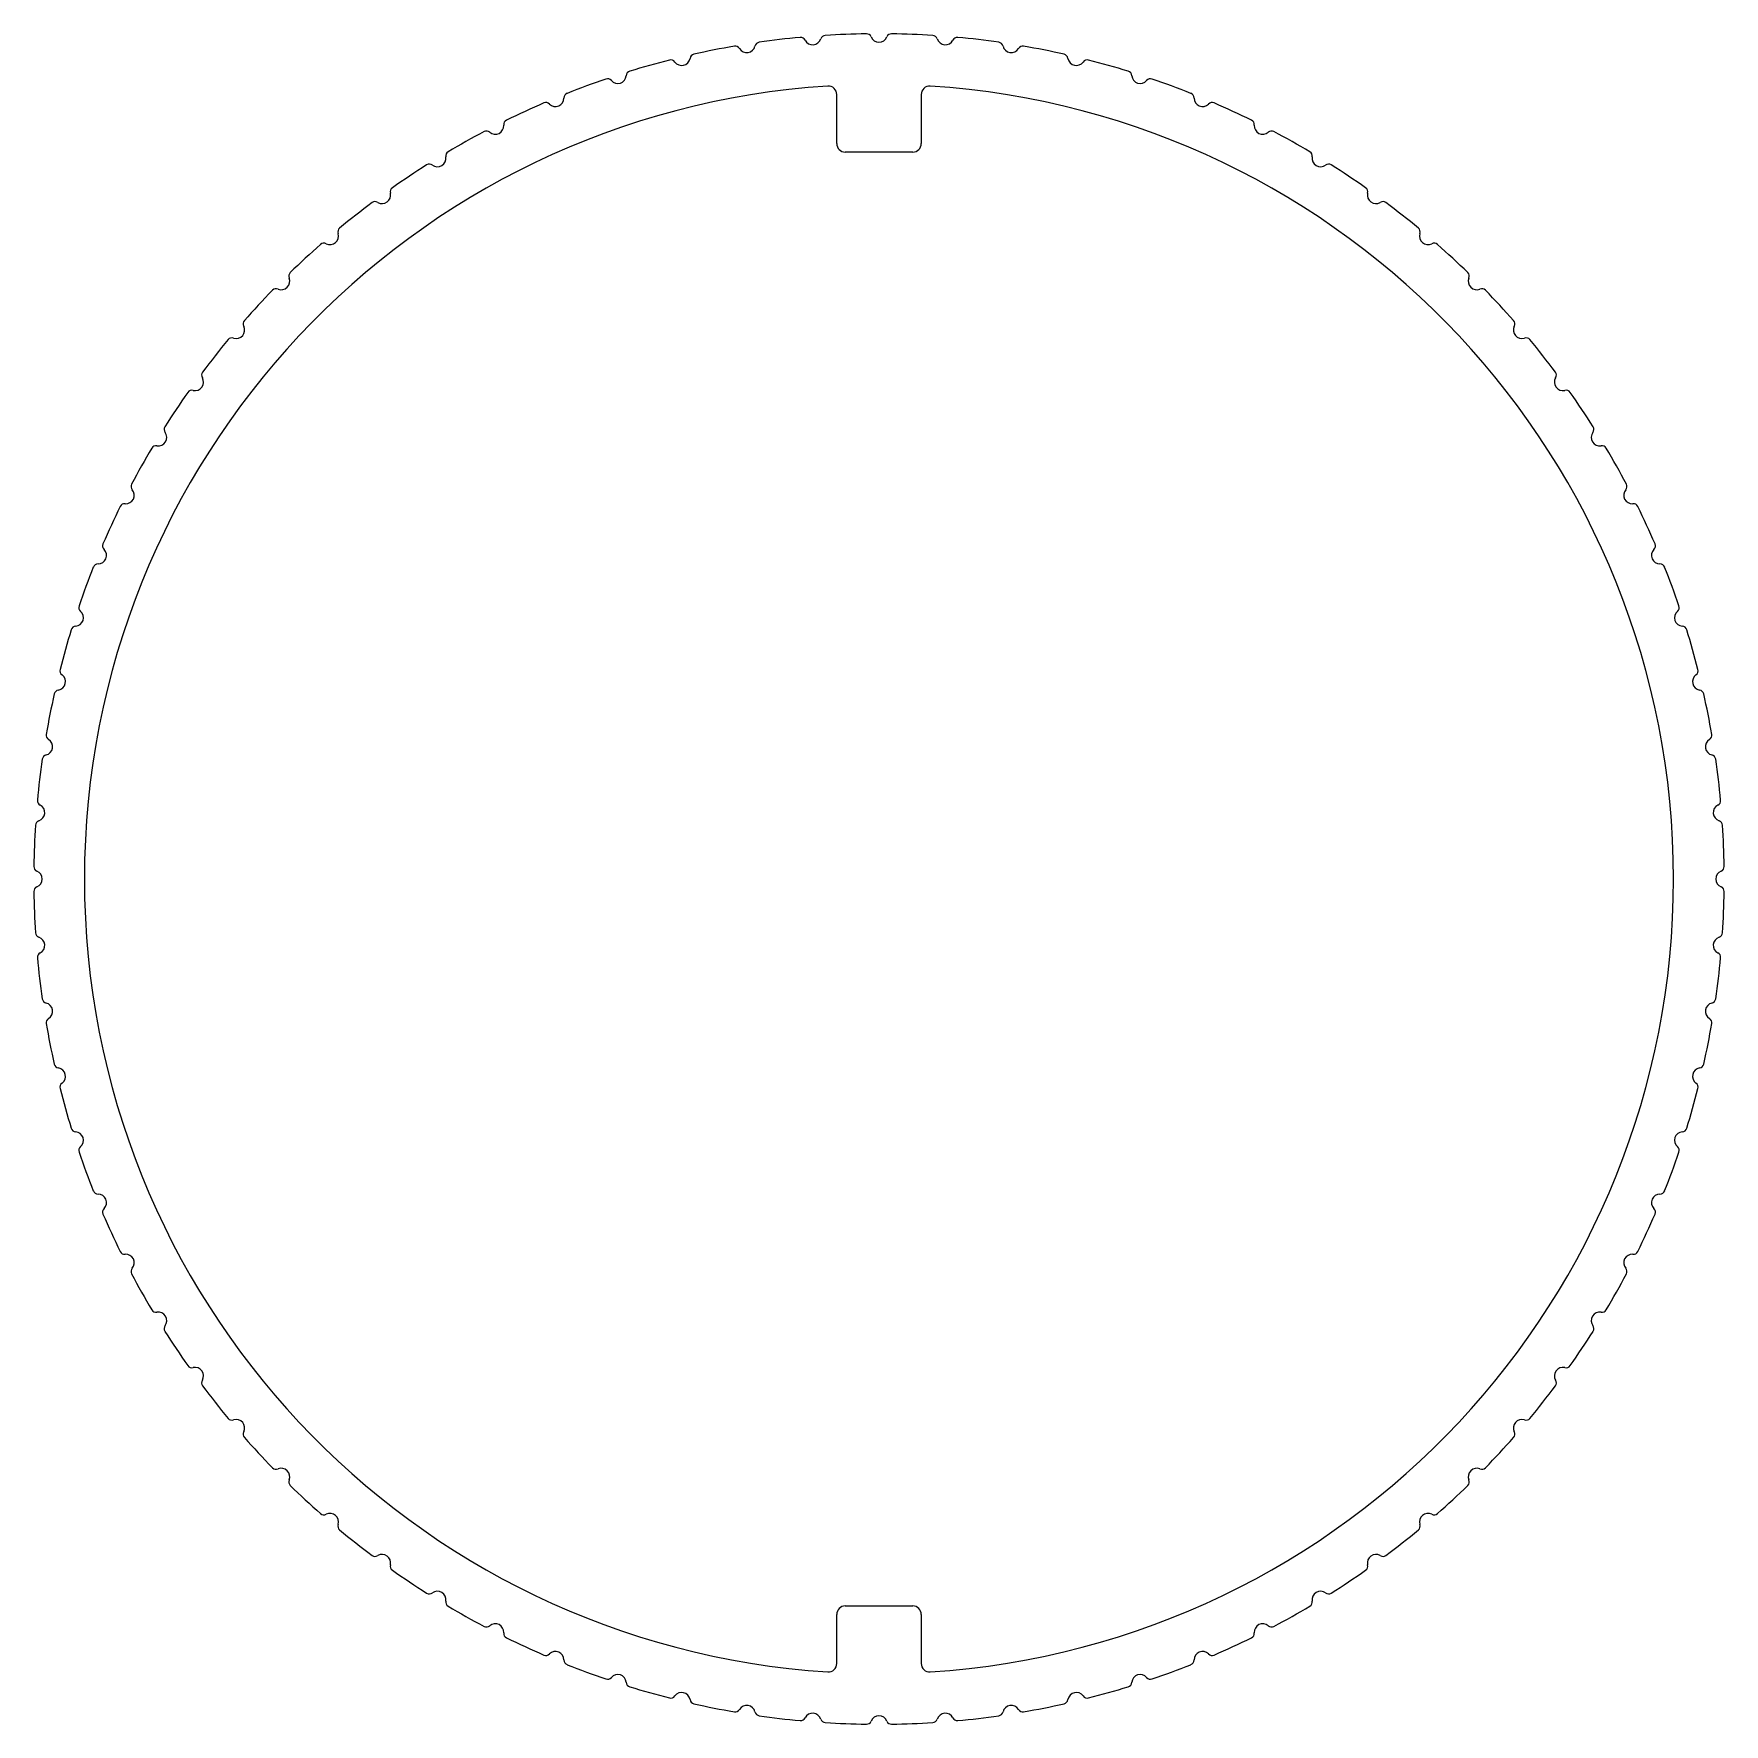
# Model space of a CAD drawing. Extents: x 487.9 to 587.9, y 485.8 to 585.8.
import ezdxf

# ---------------------------------------------------------------- set-up
doc = ezdxf.new("R2010")
doc.units = 0
doc.layers.get('0').update_dxf_attribs({"linetype": 'CONTINUOUS'})

msp = doc.modelspace()

# ---------------------------------------------------------------- linework, layer by layer
for p, q in [((535.429, 579.298), (535.429, 582.201)), ((540.429, 582.201), (540.429, 579.298)), ((539.929, 578.798), (535.929, 578.798)), ((535.429, 489.395), (535.429, 492.298)), ((535.929, 492.798), (539.929, 492.798)), ((540.429, 492.298), (540.429, 489.395))]:
    msp.add_line(p, q)
for centre, radius, start, end in [((537.929, 535.798), 50, 99.8524, 102.6476), ((529.425, 584.765), 0.3, 31.44987, 99.8524), ((530.107, 585.183), 0.5, 211.44987, 346.55013), ((530.886, 584.997), 0.3, 98.1476, 166.55013), ((537.929, 535.798), 50, 95.3524, 98.1476), ((533.293, 585.282), 0.3, 26.94987, 95.3524), ((534.006, 585.644), 0.5, 206.94987, 342.05013), ((534.767, 585.398), 0.3, 93.6476, 162.05013), ((537.929, 535.798), 50, 90.8524, 93.6476), ((537.19, 585.493), 0.3, 22.44987, 90.8524), ((537.929, 585.798), 0.5, 202.44987, 337.55013), ((538.669, 585.493), 0.3, 89.1476, 157.55013), ((537.929, 535.798), 50, 86.3524, 89.1476), ((541.091, 585.398), 0.3, 17.94987, 86.3524), ((541.852, 585.644), 0.5, 197.94987, 333.05013), ((542.565, 585.282), 0.3, 84.6476, 153.05013), ((537.929, 535.798), 50, 81.8524, 84.6476), ((544.973, 584.997), 0.3, 13.44987, 81.8524), ((545.751, 585.183), 0.5, 193.44987, 328.55013), ((546.433, 584.765), 0.3, 80.1476, 148.55013), ((537.929, 535.798), 50, 77.3524, 80.1476), ((537.929, 535.798), 50, 104.3524, 107.1476), ((525.609, 583.947), 0.3, 35.94987, 104.3524), ((526.257, 584.417), 0.5, 215.94987, 351.05013), ((527.047, 584.292), 0.3, 102.6476, 171.05013), ((548.811, 584.292), 0.3, 8.94987, 77.3524), ((549.601, 584.417), 0.5, 188.94987, 324.05013), ((550.249, 583.947), 0.3, 75.6476, 144.05013), ((537.929, 535.798), 50, 72.8524, 75.6476), ((537.929, 535.798), 50, 108.8524, 111.6476), ((521.87, 582.832), 0.3, 40.44987, 108.8524), ((522.478, 583.351), 0.5, 220.44987, 355.55013), ((523.276, 583.289), 0.3, 107.1476, 175.55013), ((552.582, 583.289), 0.3, 4.44987, 72.8524), ((553.38, 583.351), 0.5, 184.44987, 319.55013), ((553.989, 582.832), 0.3, 71.1476, 139.55013), ((537.929, 535.798), 50, 68.3524, 71.1476), ((537.929, 535.798), 47, 93.69907, 266.30093), ((518.795, 581.992), 0.5, 224.94987, 0.05013), ((519.595, 581.993), 0.3, 111.6476, 180.05013), ((534.929, 582.201), 0.5, 0, 93.69907), ((540.929, 582.201), 0.5, 86.30093, 180), ((537.929, 535.798), 47, 273.69907, 86.30093), ((556.263, 581.993), 0.3, 359.94987, 68.3524), ((557.063, 581.992), 0.5, 179.94987, 315.05013), ((537.929, 535.798), 50, 113.3524, 116.1476), ((518.229, 581.427), 0.3, 44.94987, 113.3524), ((557.63, 581.427), 0.3, 66.6476, 135.05013), ((537.929, 535.798), 50, 63.8524, 66.6476), ((537.929, 535.798), 50, 117.8524, 120.6476), ((514.71, 579.741), 0.3, 49.44987, 117.8524), ((515.23, 580.349), 0.5, 229.44987, 4.55013), ((516.027, 580.412), 0.3, 116.1476, 184.55013), ((559.831, 580.412), 0.3, 355.44987, 63.8524), ((560.629, 580.349), 0.5, 175.44987, 310.55013), ((561.149, 579.741), 0.3, 62.1476, 130.55013), ((537.929, 535.798), 50, 59.3524, 62.1476), ((535.929, 579.298), 0.5, 180, 270), ((539.929, 579.298), 0.5, 270, 0), ((537.929, 535.798), 50, 122.3524, 125.1476), ((511.333, 577.784), 0.3, 53.94987, 122.3524), ((511.804, 578.43), 0.5, 233.94987, 9.05013), ((512.594, 578.556), 0.3, 120.6476, 189.05013), ((563.264, 578.556), 0.3, 350.94987, 59.3524), ((564.054, 578.43), 0.5, 170.94987, 306.05013), ((564.525, 577.784), 0.3, 57.6476, 126.05013), ((537.929, 535.798), 50, 54.8524, 57.6476), ((508.54, 576.249), 0.5, 238.44987, 13.55013), ((509.318, 576.437), 0.3, 125.1476, 193.55013), ((566.541, 576.437), 0.3, 346.44987, 54.8524), ((567.318, 576.249), 0.5, 166.44987, 301.55013), ((537.929, 535.798), 50, 126.8524, 129.6476), ((508.121, 575.567), 0.3, 58.44987, 126.8524), ((567.737, 575.567), 0.3, 53.1476, 121.55013), ((537.929, 535.798), 50, 50.3524, 53.1476), ((505.457, 573.819), 0.5, 242.94987, 18.05013), ((506.217, 574.067), 0.3, 129.6476, 198.05013), ((569.641, 574.067), 0.3, 341.94987, 50.3524), ((570.402, 573.819), 0.5, 161.94987, 297.05013), ((537.929, 535.798), 50, 131.3524, 134.1476), ((505.093, 573.106), 0.3, 62.94987, 131.3524), ((570.765, 573.106), 0.3, 48.6476, 117.05013), ((537.929, 535.798), 50, 45.8524, 48.6476), ((502.574, 571.154), 0.5, 247.44987, 22.55013), ((503.313, 571.461), 0.3, 134.1476, 202.55013), ((572.546, 571.461), 0.3, 337.44987, 45.8524), ((573.285, 571.154), 0.5, 157.44987, 292.55013), ((537.929, 535.798), 50, 135.8524, 138.6476), ((502.267, 570.415), 0.3, 67.44987, 135.8524), ((573.591, 570.415), 0.3, 44.1476, 112.55013), ((537.929, 535.798), 50, 41.3524, 44.1476), ((499.909, 568.271), 0.5, 251.94987, 27.05013), ((500.621, 568.635), 0.3, 138.6476, 207.05013), ((575.95, 568.271), 0.5, 152.94987, 288.05013), ((575.237, 568.635), 0.3, 332.94987, 41.3524), ((537.929, 535.798), 50, 140.3524, 143.1476), ((499.661, 567.51), 0.3, 71.94987, 140.3524), ((576.197, 567.51), 0.3, 39.6476, 108.05013), ((537.929, 535.798), 50, 36.8524, 39.6476), ((497.478, 565.188), 0.5, 256.44987, 31.55013), ((498.16, 565.606), 0.3, 143.1476, 211.55013), ((578.38, 565.188), 0.5, 148.44987, 283.55013), ((577.698, 565.606), 0.3, 328.44987, 36.8524), ((537.929, 535.798), 50, 144.8524, 147.6476), ((497.291, 564.41), 0.3, 76.44987, 144.8524), ((578.567, 564.41), 0.3, 35.1476, 103.55013), ((537.929, 535.798), 50, 32.3524, 35.1476), ((495.297, 561.923), 0.5, 260.94987, 36.05013), ((495.944, 562.394), 0.3, 147.6476, 216.05013), ((580.561, 561.923), 0.5, 143.94987, 279.05013), ((579.914, 562.394), 0.3, 323.94987, 32.3524), ((537.929, 535.798), 50, 149.3524, 152.1476), ((495.171, 561.133), 0.3, 80.94987, 149.3524), ((580.687, 561.133), 0.3, 30.6476, 99.05013), ((537.929, 535.798), 50, 27.8524, 30.6476), ((493.987, 559.018), 0.3, 152.1476, 220.55013), ((581.872, 559.018), 0.3, 319.44987, 27.8524), ((493.315, 557.7), 0.3, 85.44987, 153.8524), ((493.379, 558.498), 0.5, 265.44987, 40.55013), ((582.48, 558.498), 0.5, 139.44987, 274.55013), ((582.543, 557.7), 0.3, 26.1476, 94.55013), ((537.929, 535.798), 50, 153.8524, 156.6476), ((537.929, 535.798), 50, 23.3524, 26.1476), ((491.735, 554.933), 0.5, 269.94987, 45.05013), ((492.3, 555.499), 0.3, 156.6476, 225.05013), ((584.123, 554.933), 0.5, 134.94987, 270.05013), ((583.558, 555.499), 0.3, 314.94987, 23.3524), ((537.929, 535.798), 50, 158.3524, 161.1476), ((491.735, 554.133), 0.3, 89.94987, 158.3524), ((584.124, 554.133), 0.3, 21.6476, 90.05013), ((537.929, 535.798), 50, 18.8524, 21.6476), ((490.895, 551.858), 0.3, 161.1476, 229.55013), ((584.963, 551.858), 0.3, 310.44987, 18.8524), ((490.376, 551.249), 0.5, 274.44987, 49.55013), ((585.482, 551.249), 0.5, 130.44987, 265.55013), ((537.929, 535.798), 50, 162.8524, 165.6476), ((490.438, 550.452), 0.3, 94.44987, 162.8524), ((585.42, 550.452), 0.3, 17.1476, 85.55013), ((537.929, 535.798), 50, 14.3524, 17.1476), ((489.78, 548.118), 0.3, 165.6476, 234.05013), ((586.078, 548.118), 0.3, 305.94987, 14.3524), ((489.435, 546.68), 0.3, 98.94987, 167.3524), ((489.311, 547.471), 0.5, 278.94987, 54.05013), ((586.548, 547.471), 0.5, 125.94987, 261.05013), ((586.423, 546.68), 0.3, 12.6476, 81.05013), ((537.929, 535.798), 50, 167.3524, 170.1476), ((537.929, 535.798), 50, 9.8524, 12.6476), ((488.545, 543.62), 0.5, 283.44987, 58.55013), ((488.962, 544.303), 0.3, 170.1476, 238.55013), ((587.314, 543.62), 0.5, 121.44987, 256.55013), ((586.896, 544.303), 0.3, 301.44987, 9.8524), ((488.731, 542.842), 0.3, 103.44987, 171.8524), ((587.128, 542.842), 0.3, 8.1476, 76.55013), ((537.929, 535.798), 50, 171.8524, 174.6476), ((537.929, 535.798), 50, 5.3524, 8.1476), ((488.446, 540.434), 0.3, 174.6476, 243.05013), ((488.083, 539.721), 0.5, 287.94987, 63.05013), ((587.775, 539.721), 0.5, 116.94987, 252.05013), ((587.413, 540.434), 0.3, 296.94987, 5.3524), ((537.929, 535.798), 50, 176.3524, 179.1476), ((488.33, 538.96), 0.3, 107.94987, 176.3524), ((587.529, 538.96), 0.3, 3.6476, 72.05013), ((537.929, 535.798), 50, 0.8524, 3.6476), ((488.235, 536.538), 0.3, 179.1476, 247.55013), ((487.929, 535.798), 0.5, 292.44987, 67.55013), ((587.929, 535.798), 0.5, 112.44987, 247.55013), ((587.624, 536.538), 0.3, 292.44987, 0.8524), ((488.235, 535.059), 0.3, 112.44987, 180.8524), ((537.929, 535.798), 50, 180.8524, 183.6476), ((587.624, 535.059), 0.3, 359.1476, 67.55013), ((537.929, 535.798), 50, 356.3524, 359.1476), ((488.33, 532.636), 0.3, 183.6476, 252.05013), ((488.083, 531.875), 0.5, 296.94987, 72.05013), ((587.775, 531.875), 0.5, 107.94987, 243.05013), ((587.529, 532.636), 0.3, 287.94987, 356.3524), ((488.446, 531.162), 0.3, 116.94987, 185.3524), ((537.929, 535.798), 50, 185.3524, 188.1476), ((537.929, 535.798), 50, 351.8524, 354.6476), ((587.413, 531.162), 0.3, 354.6476, 63.05013), ((488.731, 528.755), 0.3, 188.1476, 256.55013), ((488.545, 527.977), 0.5, 301.44987, 76.55013), ((587.314, 527.977), 0.5, 103.44987, 238.55013), ((587.128, 528.755), 0.3, 283.44987, 351.8524), ((488.962, 527.294), 0.3, 121.44987, 189.8524), ((537.929, 535.798), 50, 189.8524, 192.6476), ((537.929, 535.798), 50, 347.3524, 350.1476), ((586.896, 527.294), 0.3, 350.1476, 58.55013), ((489.435, 524.916), 0.3, 192.6476, 261.05013), ((489.311, 524.126), 0.5, 305.94987, 81.05013), ((586.548, 524.126), 0.5, 98.94987, 234.05013), ((586.423, 524.916), 0.3, 278.94987, 347.3524), ((489.78, 523.478), 0.3, 125.94987, 194.3524), ((537.929, 535.798), 50, 194.3524, 197.1476), ((537.929, 535.798), 50, 342.8524, 345.6476), ((586.078, 523.478), 0.3, 345.6476, 54.05013), ((490.438, 521.145), 0.3, 197.1476, 265.55013), ((585.42, 521.145), 0.3, 274.44987, 342.8524), ((490.376, 520.348), 0.5, 310.44987, 85.55013), ((490.895, 519.739), 0.3, 130.44987, 198.8524), ((585.482, 520.348), 0.5, 94.44987, 229.55013), ((584.963, 519.739), 0.3, 341.1476, 49.55013), ((537.929, 535.798), 50, 198.8524, 201.6476), ((537.929, 535.798), 50, 338.3524, 341.1476), ((491.735, 517.464), 0.3, 201.6476, 270.05013), ((491.735, 516.664), 0.5, 314.94987, 90.05013), ((584.123, 516.664), 0.5, 89.94987, 225.05013), ((584.124, 517.464), 0.3, 269.94987, 338.3524), ((492.3, 516.098), 0.3, 134.94987, 203.3524), ((537.929, 535.798), 50, 203.3524, 206.1476), ((537.929, 535.798), 50, 333.8524, 336.6476), ((583.558, 516.098), 0.3, 336.6476, 45.05013), ((493.315, 513.896), 0.3, 206.1476, 274.55013), ((493.379, 513.099), 0.5, 319.44987, 94.55013), ((582.48, 513.099), 0.5, 85.44987, 220.55013), ((582.543, 513.896), 0.3, 265.44987, 333.8524), ((493.987, 512.579), 0.3, 139.44987, 207.8524), ((537.929, 535.798), 50, 207.8524, 210.6476), ((537.929, 535.798), 50, 329.3524, 332.1476), ((581.872, 512.579), 0.3, 332.1476, 40.55013), ((495.171, 510.463), 0.3, 210.6476, 279.05013), ((495.297, 509.673), 0.5, 323.94987, 99.05013), ((580.561, 509.673), 0.5, 80.94987, 216.05013), ((580.687, 510.463), 0.3, 260.94987, 329.3524), ((495.944, 509.203), 0.3, 143.94987, 212.3524), ((537.929, 535.798), 50, 212.3524, 215.1476), ((537.929, 535.798), 50, 324.8524, 327.6476), ((579.914, 509.203), 0.3, 327.6476, 36.05013), ((497.291, 507.187), 0.3, 215.1476, 283.55013), ((578.567, 507.187), 0.3, 256.44987, 324.8524), ((497.478, 506.409), 0.5, 328.44987, 103.55013), ((498.16, 505.991), 0.3, 148.44987, 216.8524), ((578.38, 506.409), 0.5, 76.44987, 211.55013), ((577.698, 505.991), 0.3, 323.1476, 31.55013), ((537.929, 535.798), 50, 216.8524, 219.6476), ((537.929, 535.798), 50, 320.3524, 323.1476), ((499.661, 504.087), 0.3, 219.6476, 288.05013), ((499.909, 503.326), 0.5, 332.94987, 108.05013), ((500.621, 502.962), 0.3, 152.94987, 221.3524), ((575.95, 503.326), 0.5, 71.94987, 207.05013), ((575.237, 502.962), 0.3, 318.6476, 27.05013), ((576.197, 504.087), 0.3, 251.94987, 320.3524), ((537.929, 535.798), 50, 221.3524, 224.1476), ((537.929, 535.798), 50, 315.8524, 318.6476), ((502.267, 501.182), 0.3, 224.1476, 292.55013), ((573.591, 501.182), 0.3, 247.44987, 315.8524), ((502.574, 500.443), 0.5, 337.44987, 112.55013), ((503.313, 500.136), 0.3, 157.44987, 225.8524), ((572.546, 500.136), 0.3, 314.1476, 22.55013), ((573.285, 500.443), 0.5, 67.44987, 202.55013), ((537.929, 535.798), 50, 225.8524, 228.6476), ((537.929, 535.798), 50, 311.3524, 314.1476), ((505.093, 498.491), 0.3, 228.6476, 297.05013), ((505.457, 497.778), 0.5, 341.94987, 117.05013), ((570.402, 497.778), 0.5, 62.94987, 198.05013), ((570.765, 498.491), 0.3, 242.94987, 311.3524), ((506.217, 497.53), 0.3, 161.94987, 230.3524), ((537.929, 535.798), 50, 230.3524, 233.1476), ((537.929, 535.798), 50, 306.8524, 309.6476), ((569.641, 497.53), 0.3, 309.6476, 18.05013), ((508.121, 496.029), 0.3, 233.1476, 301.55013), ((508.54, 495.348), 0.5, 346.44987, 121.55013), ((509.318, 495.16), 0.3, 166.44987, 234.8524), ((566.541, 495.16), 0.3, 305.1476, 13.55013), ((567.318, 495.348), 0.5, 58.44987, 193.55013), ((567.737, 496.029), 0.3, 238.44987, 306.8524), ((537.929, 535.798), 50, 234.8524, 237.6476), ((537.929, 535.798), 50, 302.3524, 305.1476), ((511.333, 493.813), 0.3, 237.6476, 306.05013), ((511.804, 493.166), 0.5, 350.94987, 126.05013), ((512.594, 493.041), 0.3, 170.94987, 239.3524), ((563.264, 493.041), 0.3, 300.6476, 9.05013), ((564.054, 493.166), 0.5, 53.94987, 189.05013), ((564.525, 493.813), 0.3, 233.94987, 302.3524), ((537.929, 535.798), 50, 239.3524, 242.1476), ((535.929, 492.298), 0.5, 90, 180), ((539.929, 492.298), 0.5, 0, 90), ((537.929, 535.798), 50, 297.8524, 300.6476), ((514.71, 491.856), 0.3, 242.1476, 310.55013), ((515.23, 491.248), 0.5, 355.44987, 130.55013), ((516.027, 491.185), 0.3, 175.44987, 243.8524), ((559.831, 491.185), 0.3, 296.1476, 4.55013), ((560.629, 491.248), 0.5, 49.44987, 184.55013), ((561.149, 491.856), 0.3, 229.44987, 297.8524), ((537.929, 535.798), 50, 243.8524, 246.6476), ((518.229, 490.17), 0.3, 246.6476, 315.05013), ((518.795, 489.604), 0.5, 359.94987, 135.05013), ((557.063, 489.604), 0.5, 44.94987, 180.05013), ((557.63, 490.17), 0.3, 224.94987, 293.3524), ((537.929, 535.798), 50, 293.3524, 296.1476), ((519.595, 489.604), 0.3, 179.94987, 248.3524), ((537.929, 535.798), 50, 248.3524, 251.1476), ((534.929, 489.395), 0.5, 266.30093, 0), ((540.929, 489.395), 0.5, 180, 273.69907), ((537.929, 535.798), 50, 288.8524, 291.6476), ((556.263, 489.604), 0.3, 291.6476, 0.05013), ((521.87, 488.765), 0.3, 251.1476, 319.55013), ((522.478, 488.246), 0.5, 4.44987, 139.55013), ((523.276, 488.308), 0.3, 184.44987, 252.8524), ((537.929, 535.798), 50, 252.8524, 255.6476), ((537.929, 535.798), 50, 284.3524, 287.1476), ((552.582, 488.308), 0.3, 287.1476, 355.55013), ((553.38, 488.246), 0.5, 40.44987, 175.55013), ((553.989, 488.765), 0.3, 220.44987, 288.8524), ((525.609, 487.65), 0.3, 255.6476, 324.05013), ((526.257, 487.18), 0.5, 8.94987, 144.05013), ((527.047, 487.304), 0.3, 188.94987, 257.3524), ((537.929, 535.798), 50, 257.3524, 260.1476), ((537.929, 535.798), 50, 279.8524, 282.6476), ((548.811, 487.304), 0.3, 282.6476, 351.05013), ((549.601, 487.18), 0.5, 35.94987, 171.05013), ((550.249, 487.65), 0.3, 215.94987, 284.3524), ((529.425, 486.831), 0.3, 260.1476, 328.55013), ((530.107, 486.414), 0.5, 13.44987, 148.55013), ((530.886, 486.6), 0.3, 193.44987, 261.8524), ((537.929, 535.798), 50, 261.8524, 264.6476), ((533.293, 486.315), 0.3, 264.6476, 333.05013), ((534.006, 485.953), 0.5, 17.94987, 153.05013), ((534.767, 486.199), 0.3, 197.94987, 266.3524), ((537.19, 486.104), 0.3, 269.1476, 337.55013), ((537.929, 485.798), 0.5, 22.44987, 157.55013), ((538.669, 486.104), 0.3, 202.44987, 270.8524), ((541.091, 486.199), 0.3, 273.6476, 342.05013), ((541.852, 485.953), 0.5, 26.94987, 162.05013), ((542.565, 486.315), 0.3, 206.94987, 275.3524), ((537.929, 535.798), 50, 275.3524, 278.1476), ((544.973, 486.6), 0.3, 278.1476, 346.55013), ((545.751, 486.414), 0.5, 31.44987, 166.55013), ((546.433, 486.831), 0.3, 211.44987, 279.8524), ((537.929, 535.798), 50, 266.3524, 269.1476), ((537.929, 535.798), 50, 270.8524, 273.6476)]:
    msp.add_arc(centre, radius, start, end)

doc.saveas('drawing.dxf')
